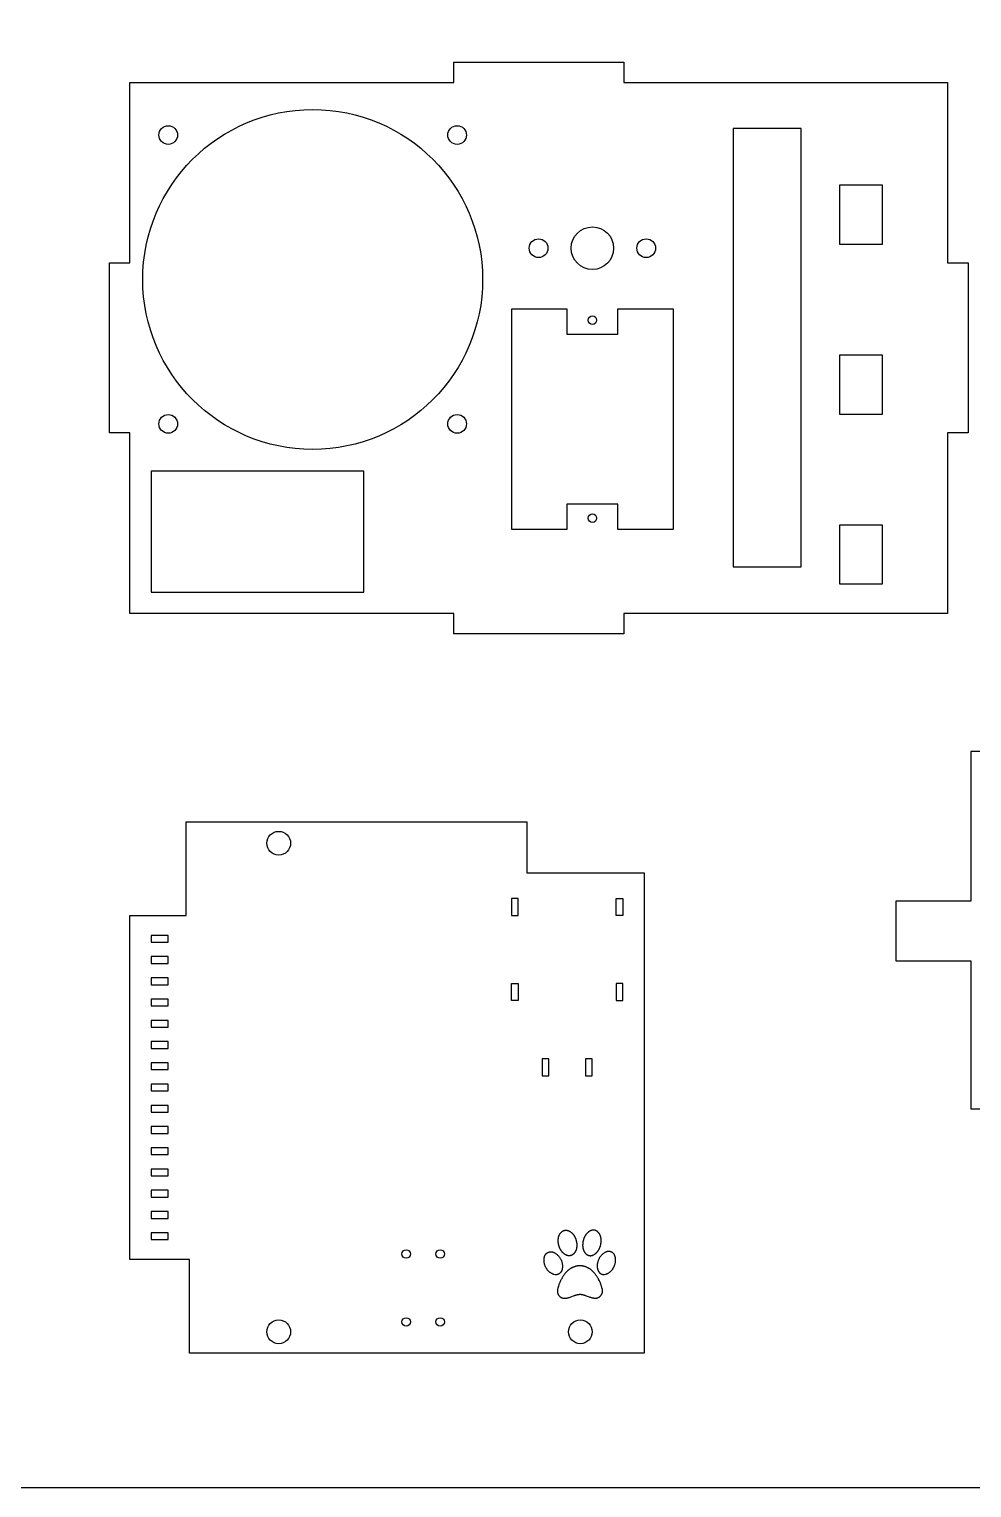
# Model space of a CAD drawing. Header units: inches. Extents: x 17686.2 to 17710.1, y 16300.4 to 16318.2.
# Drawn here: x 17694.03 to 17699.58, y 16300.37 to 16308.96 of the extents above; entities that cross this region are included whole.
import ezdxf

# ---------------------------------------------------------------- set-up
doc = ezdxf.new("R2010")
doc.units = ezdxf.units.IN
doc.header["$MEASUREMENT"] = 0
doc.layers.add('DEFAULT_LAYER', color=1, linetype='Continuous')

msp = doc.modelspace()

# ---------------------------------------------------------------- linework, layer by layer
at = {"color": 3}
msp.add_lwpolyline([(17686.2346, 16315.4846), (17710.1116, 16315.4846), (17710.1116, 16300.3715), (17686.2346, 16300.3715)], close=True, dxfattribs=at)
at = {"color": 1, "linetype": 'ByBlock'}
for points in [[(17694.6227, 16306.5793), (17694.5027, 16306.5793), (17694.5027, 16307.5793), (17694.6227, 16307.5793), (17694.6227, 16308.6418), (17696.5283, 16308.6418), (17696.5283, 16308.7618), (17697.5283, 16308.7618), (17697.5283, 16308.6418), (17699.4339, 16308.6418), (17699.4339, 16307.5793), (17699.5539, 16307.5793), (17699.5539, 16306.5793), (17699.4339, 16306.5793), (17699.4339, 16305.5168), (17697.5283, 16305.5168), (17697.5283, 16305.3968), (17696.5283, 16305.3968), (17696.5283, 16305.5168), (17694.6227, 16305.5168)], [(17699.0493, 16307.6885), (17698.7993, 16307.6885), (17698.7993, 16308.0385), (17699.0493, 16308.0385)], [(17696.8686, 16307.3103), (17697.1936, 16307.3103), (17697.1936, 16307.1603), (17697.4936, 16307.1603), (17697.4936, 16307.3103), (17697.8186, 16307.3103), (17697.8186, 16306.0103), (17697.4936, 16306.0103), (17697.4936, 16306.1603), (17697.1936, 16306.1603), (17697.1936, 16306.0103), (17696.8686, 16306.0103)], [(17699.0493, 16306.6885), (17698.7993, 16306.6885), (17698.7993, 16307.0385), (17699.0493, 16307.0385)], [(17694.7477, 16305.6418), (17695.9977, 16305.6418), (17695.9977, 16306.3543), (17694.7477, 16306.3543)], [(17699.0493, 16305.6885), (17698.7993, 16305.6885), (17698.7993, 16306.0385), (17699.0493, 16306.0385)], [(17699.5698, 16303.8234), (17699.1298, 16303.8234), (17699.1298, 16303.4734), (17699.5698, 16303.4734), (17699.5698, 16302.6009), (17700.0698, 16302.6009), (17700.0698, 16303.4734), (17700.4398, 16303.4734), (17700.4398, 16303.8234), (17700.0698, 16303.8234), (17700.0698, 16304.7043), (17699.5698, 16304.7043)], [(17694.6227, 16301.7147), (17694.6227, 16301.7147), (17694.6227, 16303.7397), (17694.9527, 16303.7397), (17694.9527, 16304.2897), (17696.9577, 16304.2897), (17696.9577, 16303.9897), (17697.6477, 16303.9897), (17697.6477, 16301.1647), (17694.9727, 16301.1647), (17694.9727, 16301.7147)], [(17696.8677, 16303.8397), (17696.8677, 16303.7397), (17696.9077, 16303.7397), (17696.9077, 16303.8397)], [(17697.5227, 16303.8397), (17697.5227, 16303.7397), (17697.4827, 16303.7397), (17697.4827, 16303.8397)], [(17694.7477, 16303.5823), (17694.8477, 16303.5823), (17694.8477, 16303.6223), (17694.7477, 16303.6223)], [(17694.7477, 16303.4573), (17694.8477, 16303.4573), (17694.8477, 16303.4973), (17694.7477, 16303.4973)], [(17694.7477, 16303.3323), (17694.8477, 16303.3323), (17694.8477, 16303.3723), (17694.7477, 16303.3723)], [(17696.8677, 16303.2397), (17696.8677, 16303.3397), (17696.9077, 16303.3397), (17696.9077, 16303.2397)], [(17697.5227, 16303.2397), (17697.5227, 16303.3397), (17697.4827, 16303.3397), (17697.4827, 16303.2397)], [(17694.7477, 16303.2073), (17694.8477, 16303.2073), (17694.8477, 16303.2473), (17694.7477, 16303.2473)], [(17694.7477, 16303.0823), (17694.8477, 16303.0823), (17694.8477, 16303.1223), (17694.7477, 16303.1223)], [(17694.7477, 16302.9573), (17694.8477, 16302.9573), (17694.8477, 16302.9973), (17694.7477, 16302.9973)], [(17697.0477, 16302.8958), (17697.0477, 16302.7958), (17697.0877, 16302.7958), (17697.0877, 16302.8958)], [(17697.3027, 16302.8958), (17697.3027, 16302.7958), (17697.3427, 16302.7958), (17697.3427, 16302.8958)], [(17694.7477, 16302.8323), (17694.8477, 16302.8323), (17694.8477, 16302.8723), (17694.7477, 16302.8723)], [(17694.7477, 16302.7073), (17694.8477, 16302.7073), (17694.8477, 16302.7473), (17694.7477, 16302.7473)], [(17694.7477, 16302.5823), (17694.8477, 16302.5823), (17694.8477, 16302.6223), (17694.7477, 16302.6223)], [(17694.7477, 16302.4573), (17694.8477, 16302.4573), (17694.8477, 16302.4973), (17694.7477, 16302.4973)], [(17694.7477, 16302.3323), (17694.8477, 16302.3323), (17694.8477, 16302.3723), (17694.7477, 16302.3723)], [(17694.7477, 16302.2073), (17694.8477, 16302.2073), (17694.8477, 16302.2473), (17694.7477, 16302.2473)], [(17694.7477, 16302.0823), (17694.8477, 16302.0823), (17694.8477, 16302.1223), (17694.7477, 16302.1223)], [(17694.7477, 16301.9573), (17694.8477, 16301.9573), (17694.8477, 16301.9973), (17694.7477, 16301.9973)], [(17694.7477, 16301.8323), (17694.8477, 16301.8323), (17694.8477, 16301.8723), (17694.7477, 16301.8723)]]:
    msp.add_lwpolyline(points, close=True, dxfattribs=at)
at = {"color": 3, "linetype": 'ByBlock'}
msp.add_lwpolyline([(17698.1714, 16308.3708), (17698.1714, 16305.7908), (17698.5714, 16305.7908), (17698.5714, 16308.3708)], close=True, dxfattribs=at)
at = {"color": 1, "linetype": 'ByBlock'}
for centre, radius in [((17695.6977, 16307.4824), 1), ((17694.8477, 16308.3324), 0.055), ((17696.5477, 16308.3324), 0.055), ((17697.3436, 16307.6663), 0.125), ((17697.0271, 16307.6663), 0.055), ((17697.6601, 16307.6663), 0.055), ((17697.3436, 16307.2428), 0.025), ((17694.8477, 16306.6324), 0.055), ((17696.5477, 16306.6324), 0.055), ((17697.3436, 16306.0778), 0.025), ((17695.4977, 16304.1647), 0.07), ((17696.2477, 16301.7475), 0.025), ((17696.4477, 16301.7475), 0.025), ((17695.4977, 16301.2897), 0.07), ((17696.2477, 16301.3475), 0.025), ((17696.4477, 16301.3475), 0.025), ((17697.2727, 16301.2897), 0.07)]:
    msp.add_circle(centre, radius, dxfattribs=at)
at = {"layer": 'DEFAULT_LAYER', "color": 2}
for points in [[(17697.1803, 16301.8869), (17697.1814, 16301.8871), (17697.1825, 16301.8873), (17697.1837, 16301.8874), (17697.1848, 16301.8875), (17697.1859, 16301.8876), (17697.187, 16301.8876), (17697.1881, 16301.8876), (17697.1892, 16301.8875), (17697.1903, 16301.8874), (17697.1914, 16301.8873), (17697.1925, 16301.8872), (17697.1936, 16301.887), (17697.1947, 16301.8868), (17697.1958, 16301.8865), (17697.1969, 16301.8863), (17697.1979, 16301.886), (17697.199, 16301.8856), (17697.2001, 16301.8853), (17697.2011, 16301.8849), (17697.2022, 16301.8845), (17697.2032, 16301.8841), (17697.2043, 16301.8837), (17697.2053, 16301.8832), (17697.2063, 16301.8828), (17697.2073, 16301.8823), (17697.2083, 16301.8818), (17697.2093, 16301.8813), (17697.2102, 16301.8807), (17697.2116, 16301.8799), (17697.213, 16301.8791), (17697.2144, 16301.8782), (17697.2157, 16301.8773), (17697.217, 16301.8764), (17697.2183, 16301.8754), (17697.2195, 16301.8744), (17697.2208, 16301.8734), (17697.222, 16301.8723), (17697.2232, 16301.8712), (17697.2243, 16301.8701), (17697.2254, 16301.869), (17697.2266, 16301.8678), (17697.2276, 16301.8666), (17697.2287, 16301.8654), (17697.2297, 16301.8642), (17697.2307, 16301.8629), (17697.2317, 16301.8617), (17697.2327, 16301.8604), (17697.2336, 16301.8591), (17697.2345, 16301.8577), (17697.2354, 16301.8564), (17697.2363, 16301.855), (17697.2371, 16301.8537), (17697.2379, 16301.8523), (17697.2387, 16301.8509), (17697.2395, 16301.8495), (17697.2402, 16301.848), (17697.2409, 16301.8466), (17697.2417, 16301.8449), (17697.2425, 16301.8432), (17697.2432, 16301.8415), (17697.2439, 16301.8398), (17697.2446, 16301.8381), (17697.2452, 16301.8363), (17697.2458, 16301.8346), (17697.2464, 16301.8328), (17697.247, 16301.831), (17697.2475, 16301.8292), (17697.248, 16301.8275), (17697.2485, 16301.8257), (17697.2489, 16301.8239), (17697.2493, 16301.822), (17697.2497, 16301.8202), (17697.25, 16301.8184), (17697.2504, 16301.8166), (17697.2506, 16301.8147), (17697.2509, 16301.8129), (17697.2511, 16301.811), (17697.2513, 16301.8092), (17697.2515, 16301.8073), (17697.2516, 16301.8055), (17697.2517, 16301.8036), (17697.2518, 16301.8018), (17697.2518, 16301.7999), (17697.2518, 16301.7981), (17697.2518, 16301.7962), (17697.2518, 16301.7944), (17697.2517, 16301.7931), (17697.2516, 16301.7918), (17697.2515, 16301.7906), (17697.2514, 16301.7893), (17697.2513, 16301.7881), (17697.2511, 16301.7868), (17697.251, 16301.7855), (17697.2508, 16301.7843), (17697.2506, 16301.783), (17697.2503, 16301.7818), (17697.2501, 16301.7806), (17697.2498, 16301.7793), (17697.2496, 16301.7781), (17697.2492, 16301.7769), (17697.2489, 16301.7756), (17697.2486, 16301.7744), (17697.2482, 16301.7732), (17697.2478, 16301.772), (17697.2474, 16301.7708), (17697.247, 16301.7696), (17697.2465, 16301.7685), (17697.2461, 16301.7673), (17697.2456, 16301.7661), (17697.2451, 16301.765), (17697.2445, 16301.7638), (17697.2439, 16301.7627), (17697.2434, 16301.7616), (17697.2428, 16301.7605), (17697.2421, 16301.7594), (17697.2412, 16301.7579), (17697.2403, 16301.7564), (17697.2393, 16301.755), (17697.2382, 16301.7536), (17697.2371, 16301.7522), (17697.236, 16301.7509), (17697.2354, 16301.7503), (17697.2348, 16301.7496), (17697.2342, 16301.749), (17697.2336, 16301.7484), (17697.2329, 16301.7478), (17697.2323, 16301.7472), (17697.2316, 16301.7466), (17697.231, 16301.7461), (17697.2303, 16301.7455), (17697.2296, 16301.745), (17697.2289, 16301.7445), (17697.2282, 16301.744), (17697.2275, 16301.7435), (17697.2267, 16301.743), (17697.226, 16301.7425), (17697.2252, 16301.7421), (17697.2245, 16301.7417), (17697.2237, 16301.7412), (17697.2229, 16301.7408), (17697.222, 16301.7404), (17697.2212, 16301.7401), (17697.2204, 16301.7397), (17697.2195, 16301.7394), (17697.2187, 16301.7391), (17697.2178, 16301.7388), (17697.2169, 16301.7385), (17697.2161, 16301.7382), (17697.2152, 16301.738), (17697.2143, 16301.7378), (17697.2134, 16301.7376), (17697.2125, 16301.7374), (17697.2116, 16301.7373), (17697.2107, 16301.7371), (17697.2098, 16301.737), (17697.2089, 16301.737), (17697.208, 16301.7369), (17697.2071, 16301.7369), (17697.2062, 16301.7369), (17697.2053, 16301.7369), (17697.2044, 16301.7369), (17697.2035, 16301.737), (17697.2026, 16301.7371), (17697.2017, 16301.7372), (17697.2008, 16301.7373), (17697.1999, 16301.7375), (17697.199, 16301.7377), (17697.1972, 16301.7382), (17697.1955, 16301.7388), (17697.1938, 16301.7395), (17697.1921, 16301.7402), (17697.1904, 16301.7409), (17697.1888, 16301.7417), (17697.1871, 16301.7425), (17697.1855, 16301.7434), (17697.1839, 16301.7443), (17697.1824, 16301.7453), (17697.1809, 16301.7463), (17697.1793, 16301.7473), (17697.1779, 16301.7484), (17697.1764, 16301.7495), (17697.1757, 16301.7501), (17697.1746, 16301.7509), (17697.1736, 16301.7518), (17697.1726, 16301.7527), (17697.1715, 16301.7537), (17697.1705, 16301.7546), (17697.1696, 16301.7556), (17697.1686, 16301.7565), (17697.1677, 16301.7575), (17697.1667, 16301.7586), (17697.1658, 16301.7596), (17697.165, 16301.7606), (17697.1641, 16301.7617), (17697.1632, 16301.7628), (17697.1624, 16301.7639), (17697.1616, 16301.765), (17697.1608, 16301.7661), (17697.16, 16301.7672), (17697.1592, 16301.7683), (17697.1585, 16301.7695), (17697.1578, 16301.7707), (17697.157, 16301.7718), (17697.1564, 16301.773), (17697.1557, 16301.7742), (17697.155, 16301.7754), (17697.1544, 16301.7766), (17697.1538, 16301.7779), (17697.1532, 16301.7791), (17697.1526, 16301.7803), (17697.152, 16301.7816), (17697.1513, 16301.7831), (17697.1506, 16301.7847), (17697.15, 16301.7863), (17697.1494, 16301.7879), (17697.1488, 16301.7895), (17697.1483, 16301.7911), (17697.1477, 16301.7927), (17697.1472, 16301.7944), (17697.1468, 16301.796), (17697.1463, 16301.7976), (17697.1459, 16301.7993), (17697.1455, 16301.8009), (17697.1451, 16301.8026), (17697.1448, 16301.8043), (17697.1444, 16301.8059), (17697.1441, 16301.8076), (17697.1439, 16301.8093), (17697.1436, 16301.811), (17697.1434, 16301.8127), (17697.1432, 16301.8144), (17697.1431, 16301.8161), (17697.1429, 16301.8178), (17697.1428, 16301.8195), (17697.1427, 16301.8212), (17697.1427, 16301.8229), (17697.1426, 16301.8246), (17697.1426, 16301.8263), (17697.1426, 16301.828), (17697.1427, 16301.8297), (17697.1428, 16301.832), (17697.1429, 16301.8343), (17697.1431, 16301.8366), (17697.1434, 16301.8388), (17697.1435, 16301.84), (17697.1437, 16301.8411), (17697.1438, 16301.8423), (17697.144, 16301.8434), (17697.1443, 16301.8445), (17697.1445, 16301.8456), (17697.1447, 16301.8468), (17697.145, 16301.8479), (17697.1453, 16301.849), (17697.1456, 16301.8501), (17697.1459, 16301.8512), (17697.1463, 16301.8523), (17697.1466, 16301.8534), (17697.147, 16301.8544), (17697.1474, 16301.8555), (17697.1479, 16301.8566), (17697.1483, 16301.8576), (17697.1488, 16301.8587), (17697.1493, 16301.8597), (17697.1498, 16301.8607), (17697.1504, 16301.8617), (17697.151, 16301.8629), (17697.1517, 16301.8641), (17697.1524, 16301.8652), (17697.1531, 16301.8664), (17697.1539, 16301.8675), (17697.1546, 16301.8686), (17697.1554, 16301.8697), (17697.1563, 16301.8708), (17697.1571, 16301.8718), (17697.158, 16301.8729), (17697.1589, 16301.8739), (17697.1598, 16301.8749), (17697.1608, 16301.8758), (17697.1618, 16301.8768), (17697.1628, 16301.8777), (17697.1638, 16301.8785), (17697.1649, 16301.8794), (17697.1659, 16301.8802), (17697.167, 16301.881), (17697.1682, 16301.8817), (17697.1693, 16301.8824), (17697.1705, 16301.8831), (17697.1716, 16301.8837), (17697.1729, 16301.8843), (17697.1741, 16301.8849), (17697.1753, 16301.8854), (17697.1766, 16301.8858), (17697.1779, 16301.8862), (17697.1792, 16301.8866)], [(17697.3569, 16301.8878), (17697.3558, 16301.888), (17697.3547, 16301.8882), (17697.3536, 16301.8883), (17697.3525, 16301.8884), (17697.3514, 16301.8884), (17697.3503, 16301.8884), (17697.3492, 16301.8884), (17697.3481, 16301.8883), (17697.3469, 16301.8882), (17697.3458, 16301.8881), (17697.3447, 16301.8879), (17697.3437, 16301.8878), (17697.3426, 16301.8875), (17697.3415, 16301.8873), (17697.3404, 16301.887), (17697.3393, 16301.8867), (17697.3383, 16301.8863), (17697.3372, 16301.886), (17697.3361, 16301.8856), (17697.3351, 16301.8852), (17697.3341, 16301.8848), (17697.333, 16301.8843), (17697.332, 16301.8839), (17697.331, 16301.8834), (17697.33, 16301.8829), (17697.329, 16301.8824), (17697.328, 16301.8819), (17697.3271, 16301.8813), (17697.3257, 16301.8805), (17697.3243, 16301.8797), (17697.323, 16301.8788), (17697.3216, 16301.8779), (17697.3204, 16301.8769), (17697.3191, 16301.8759), (17697.3178, 16301.8749), (17697.3166, 16301.8739), (17697.3154, 16301.8728), (17697.3143, 16301.8717), (17697.3131, 16301.8706), (17697.312, 16301.8694), (17697.3109, 16301.8683), (17697.3098, 16301.8671), (17697.3088, 16301.8658), (17697.3078, 16301.8646), (17697.3068, 16301.8633), (17697.3058, 16301.8621), (17697.3048, 16301.8607), (17697.3039, 16301.8594), (17697.303, 16301.8581), (17697.3021, 16301.8567), (17697.3013, 16301.8554), (17697.3005, 16301.854), (17697.2997, 16301.8526), (17697.2989, 16301.8512), (17697.2982, 16301.8498), (17697.2974, 16301.8483), (17697.2967, 16301.8469), (17697.296, 16301.8452), (17697.2952, 16301.8435), (17697.2945, 16301.8418), (17697.2938, 16301.84), (17697.2932, 16301.8383), (17697.2926, 16301.8366), (17697.292, 16301.8348), (17697.2914, 16301.833), (17697.2908, 16301.8313), (17697.2903, 16301.8295), (17697.2899, 16301.8277), (17697.2894, 16301.8259), (17697.289, 16301.8241), (17697.2886, 16301.8222), (17697.2882, 16301.8204), (17697.2879, 16301.8186), (17697.2876, 16301.8168), (17697.2873, 16301.8149), (17697.2871, 16301.8131), (17697.2869, 16301.8112), (17697.2867, 16301.8094), (17697.2866, 16301.8075), (17697.2865, 16301.8057), (17697.2864, 16301.8038), (17697.2863, 16301.802), (17697.2863, 16301.8001), (17697.2863, 16301.7982), (17697.2863, 16301.7964), (17697.2864, 16301.7945), (17697.2865, 16301.7933), (17697.2866, 16301.792), (17697.2867, 16301.7908), (17697.2868, 16301.7895), (17697.287, 16301.7882), (17697.2871, 16301.787), (17697.2873, 16301.7857), (17697.2875, 16301.7845), (17697.2877, 16301.7832), (17697.288, 16301.782), (17697.2882, 16301.7808), (17697.2885, 16301.7795), (17697.2888, 16301.7783), (17697.2891, 16301.7771), (17697.2895, 16301.7759), (17697.2898, 16301.7746), (17697.2902, 16301.7734), (17697.2906, 16301.7722), (17697.291, 16301.771), (17697.2915, 16301.7699), (17697.2919, 16301.7687), (17697.2924, 16301.7675), (17697.2929, 16301.7664), (17697.2934, 16301.7652), (17697.294, 16301.7641), (17697.2946, 16301.763), (17697.2952, 16301.7618), (17697.2958, 16301.7607), (17697.2964, 16301.7596), (17697.2974, 16301.7582), (17697.2983, 16301.7567), (17697.2993, 16301.7553), (17697.3004, 16301.7539), (17697.3015, 16301.7526), (17697.3027, 16301.7512), (17697.3032, 16301.7506), (17697.3039, 16301.75), (17697.3045, 16301.7494), (17697.3051, 16301.7488), (17697.3057, 16301.7482), (17697.3064, 16301.7476), (17697.307, 16301.747), (17697.3077, 16301.7465), (17697.3084, 16301.7459), (17697.3091, 16301.7454), (17697.3098, 16301.7449), (17697.3105, 16301.7444), (17697.3112, 16301.7439), (17697.312, 16301.7434), (17697.3127, 16301.743), (17697.3135, 16301.7425), (17697.3143, 16301.7421), (17697.3151, 16301.7417), (17697.3159, 16301.7413), (17697.3167, 16301.7409), (17697.3175, 16301.7406), (17697.3184, 16301.7402), (17697.3192, 16301.7399), (17697.3201, 16301.7396), (17697.3209, 16301.7393), (17697.3218, 16301.739), (17697.3227, 16301.7388), (17697.3236, 16301.7386), (17697.3245, 16301.7383), (17697.3254, 16301.7382), (17697.3263, 16301.738), (17697.3272, 16301.7379), (17697.3281, 16301.7377), (17697.329, 16301.7377), (17697.3299, 16301.7376), (17697.3308, 16301.7375), (17697.3317, 16301.7375), (17697.3326, 16301.7375), (17697.3335, 16301.7375), (17697.3344, 16301.7376), (17697.3353, 16301.7376), (17697.3362, 16301.7377), (17697.3371, 16301.7379), (17697.338, 16301.738), (17697.3389, 16301.7382), (17697.3398, 16301.7384), (17697.3415, 16301.739), (17697.3433, 16301.7396), (17697.345, 16301.7403), (17697.3466, 16301.741), (17697.3483, 16301.7417), (17697.35, 16301.7425), (17697.3516, 16301.7434), (17697.3532, 16301.7443), (17697.3548, 16301.7452), (17697.3563, 16301.7462), (17697.3578, 16301.7472), (17697.3593, 16301.7482), (17697.3608, 16301.7493), (17697.3622, 16301.7504), (17697.3629, 16301.751), (17697.364, 16301.7519), (17697.365, 16301.7528), (17697.3661, 16301.7537), (17697.3671, 16301.7547), (17697.3681, 16301.7556), (17697.369, 16301.7566), (17697.37, 16301.7576), (17697.3709, 16301.7586), (17697.3718, 16301.7596), (17697.3727, 16301.7606), (17697.3736, 16301.7617), (17697.3744, 16301.7628), (17697.3753, 16301.7639), (17697.3761, 16301.765), (17697.3769, 16301.7661), (17697.3777, 16301.7672), (17697.3785, 16301.7683), (17697.3792, 16301.7695), (17697.38, 16301.7706), (17697.3807, 16301.7718), (17697.3814, 16301.773), (17697.3821, 16301.7742), (17697.3827, 16301.7754), (17697.3834, 16301.7766), (17697.384, 16301.7778), (17697.3846, 16301.779), (17697.3852, 16301.7803), (17697.3858, 16301.7815), (17697.3863, 16301.7828), (17697.387, 16301.7843), (17697.3876, 16301.7859), (17697.3883, 16301.7875), (17697.3889, 16301.7891), (17697.3894, 16301.7907), (17697.39, 16301.7923), (17697.3905, 16301.794), (17697.391, 16301.7956), (17697.3914, 16301.7972), (17697.3918, 16301.7989), (17697.3923, 16301.8005), (17697.3926, 16301.8022), (17697.393, 16301.8039), (17697.3933, 16301.8055), (17697.3936, 16301.8072), (17697.3939, 16301.8089), (17697.3942, 16301.8106), (17697.3944, 16301.8123), (17697.3946, 16301.814), (17697.3948, 16301.8157), (17697.3949, 16301.8174), (17697.395, 16301.8191), (17697.3951, 16301.8208), (17697.3952, 16301.8225), (17697.3952, 16301.8242), (17697.3953, 16301.8259), (17697.3953, 16301.8276), (17697.3952, 16301.8293), (17697.3952, 16301.831), (17697.395, 16301.8333), (17697.3949, 16301.8356), (17697.3947, 16301.8378), (17697.3944, 16301.8401), (17697.3942, 16301.8413), (17697.394, 16301.8424), (17697.3939, 16301.8435), (17697.3936, 16301.8447), (17697.3934, 16301.8458), (17697.3932, 16301.8469), (17697.3929, 16301.848), (17697.3926, 16301.8491), (17697.3923, 16301.8503), (17697.392, 16301.8514), (17697.3917, 16301.8524), (17697.3913, 16301.8535), (17697.391, 16301.8546), (17697.3906, 16301.8557), (17697.3901, 16301.8568), (17697.3897, 16301.8578), (17697.3892, 16301.8589), (17697.3888, 16301.8599), (17697.3882, 16301.8609), (17697.3877, 16301.8619), (17697.3871, 16301.863), (17697.3865, 16301.8641), (17697.3858, 16301.8653), (17697.3851, 16301.8664), (17697.3843, 16301.8675), (17697.3836, 16301.8687), (17697.3828, 16301.8698), (17697.382, 16301.8708), (17697.3811, 16301.8719), (17697.3803, 16301.873), (17697.3794, 16301.874), (17697.3785, 16301.875), (17697.3775, 16301.876), (17697.3766, 16301.8769), (17697.3756, 16301.8778), (17697.3746, 16301.8787), (17697.3735, 16301.8796), (17697.3725, 16301.8804), (17697.3714, 16301.8813), (17697.3703, 16301.882), (17697.3691, 16301.8828), (17697.368, 16301.8835), (17697.3668, 16301.8841), (17697.3656, 16301.8847), (17697.3644, 16301.8853), (17697.3632, 16301.8858), (17697.3619, 16301.8863), (17697.3606, 16301.8868), (17697.3593, 16301.8872), (17697.358, 16301.8875)], [(17697.065, 16301.7401), (17697.0656, 16301.7414), (17697.0663, 16301.7425), (17697.0671, 16301.7437), (17697.0678, 16301.7448), (17697.0687, 16301.7459), (17697.0696, 16301.747), (17697.0705, 16301.748), (17697.0714, 16301.749), (17697.0724, 16301.75), (17697.0734, 16301.7509), (17697.0745, 16301.7518), (17697.0756, 16301.7526), (17697.0767, 16301.7534), (17697.0779, 16301.7542), (17697.079, 16301.7549), (17697.0802, 16301.7556), (17697.0815, 16301.7563), (17697.0827, 16301.7569), (17697.084, 16301.7574), (17697.0852, 16301.758), (17697.0865, 16301.7584), (17697.0879, 16301.7589), (17697.0892, 16301.7592), (17697.0905, 16301.7596), (17697.0919, 16301.7599), (17697.0932, 16301.7601), (17697.0946, 16301.7603), (17697.096, 16301.7604), (17697.0968, 16301.7605), (17697.0975, 16301.7606), (17697.0983, 16301.7606), (17697.0991, 16301.7606), (17697.0999, 16301.7606), (17697.1007, 16301.7606), (17697.1014, 16301.7606), (17697.1022, 16301.7606), (17697.103, 16301.7605), (17697.1038, 16301.7604), (17697.1045, 16301.7603), (17697.1053, 16301.7602), (17697.1061, 16301.7601), (17697.1069, 16301.76), (17697.1076, 16301.7598), (17697.1084, 16301.7597), (17697.1091, 16301.7595), (17697.1099, 16301.7593), (17697.1107, 16301.7591), (17697.1114, 16301.7588), (17697.1121, 16301.7586), (17697.1129, 16301.7583), (17697.1136, 16301.7581), (17697.1143, 16301.7578), (17697.1151, 16301.7575), (17697.1158, 16301.7571), (17697.1165, 16301.7568), (17697.1172, 16301.7565), (17697.1179, 16301.7561), (17697.1211, 16301.7544), (17697.1243, 16301.7526), (17697.1274, 16301.7507), (17697.1303, 16301.7486), (17697.1332, 16301.7464), (17697.136, 16301.7441), (17697.1387, 16301.7416), (17697.1413, 16301.7391), (17697.1438, 16301.7365), (17697.1461, 16301.7337), (17697.1484, 16301.7309), (17697.1506, 16301.7279), (17697.1526, 16301.7249), (17697.1545, 16301.7218), (17697.1563, 16301.7187), (17697.158, 16301.7154), (17697.1596, 16301.7121), (17697.161, 16301.7088), (17697.1623, 16301.7054), (17697.1634, 16301.7019), (17697.1645, 16301.6985), (17697.1653, 16301.6949), (17697.1661, 16301.6914), (17697.1667, 16301.6878), (17697.1671, 16301.6842), (17697.1674, 16301.6806), (17697.1676, 16301.6769), (17697.1676, 16301.6733), (17697.1674, 16301.6697), (17697.1673, 16301.6676), (17697.167, 16301.6654), (17697.1667, 16301.6633), (17697.1666, 16301.6623), (17697.1664, 16301.6612), (17697.1662, 16301.6602), (17697.166, 16301.6591), (17697.1657, 16301.6581), (17697.1655, 16301.657), (17697.1652, 16301.656), (17697.1649, 16301.655), (17697.1646, 16301.6539), (17697.1643, 16301.6529), (17697.1639, 16301.6519), (17697.1636, 16301.6509), (17697.1632, 16301.6499), (17697.1628, 16301.649), (17697.1623, 16301.648), (17697.1619, 16301.647), (17697.1614, 16301.6461), (17697.1609, 16301.6451), (17697.1603, 16301.6442), (17697.1598, 16301.6433), (17697.1592, 16301.6424), (17697.1585, 16301.6416), (17697.1579, 16301.6407), (17697.1572, 16301.6398), (17697.1565, 16301.6389), (17697.1558, 16301.6381), (17697.155, 16301.6373), (17697.1543, 16301.6365), (17697.1535, 16301.6357), (17697.1526, 16301.6349), (17697.1518, 16301.6341), (17697.1509, 16301.6334), (17697.1501, 16301.6327), (17697.1492, 16301.632), (17697.1483, 16301.6314), (17697.1473, 16301.6308), (17697.1464, 16301.6302), (17697.1454, 16301.6296), (17697.1444, 16301.6291), (17697.1434, 16301.6286), (17697.1424, 16301.6281), (17697.1414, 16301.6277), (17697.1403, 16301.6273), (17697.1393, 16301.6269), (17697.1382, 16301.6265), (17697.1371, 16301.6262), (17697.1361, 16301.626), (17697.135, 16301.6258), (17697.1339, 16301.6256), (17697.1327, 16301.6254), (17697.1316, 16301.6253), (17697.1305, 16301.6253), (17697.1295, 16301.6252), (17697.1281, 16301.6253), (17697.1267, 16301.6254), (17697.1248, 16301.6256), (17697.1169, 16301.6275), (17697.116, 16301.6278), (17697.1143, 16301.6284), (17697.1126, 16301.629), (17697.1109, 16301.6296), (17697.1093, 16301.6303), (17697.1076, 16301.6311), (17697.106, 16301.6319), (17697.1044, 16301.6327), (17697.1028, 16301.6336), (17697.1005, 16301.6349), (17697.0982, 16301.6364), (17697.0959, 16301.6379), (17697.0937, 16301.6395), (17697.0916, 16301.6413), (17697.0895, 16301.643), (17697.0875, 16301.6449), (17697.0855, 16301.6468), (17697.0837, 16301.6488), (17697.0818, 16301.6508), (17697.0801, 16301.6529), (17697.0784, 16301.655), (17697.0767, 16301.6572), (17697.0752, 16301.6594), (17697.0737, 16301.6617), (17697.0722, 16301.664), (17697.0709, 16301.6664), (17697.0696, 16301.6688), (17697.0684, 16301.6712), (17697.0672, 16301.6737), (17697.0661, 16301.6762), (17697.0651, 16301.6788), (17697.0642, 16301.6814), (17697.0633, 16301.684), (17697.0625, 16301.6866), (17697.0618, 16301.6892), (17697.0612, 16301.6919), (17697.0606, 16301.6946), (17697.0602, 16301.6972), (17697.0598, 16301.6999), (17697.0594, 16301.7027), (17697.0592, 16301.7054), (17697.059, 16301.7081), (17697.059, 16301.7097), (17697.059, 16301.7118), (17697.0592, 16301.7148), (17697.0594, 16301.7179), (17697.0596, 16301.72), (17697.0598, 16301.722), (17697.0601, 16301.7241), (17697.0605, 16301.7261), (17697.0609, 16301.7281), (17697.0611, 16301.7291), (17697.0614, 16301.7301), (17697.0616, 16301.7311), (17697.0619, 16301.7321), (17697.0622, 16301.7331), (17697.0625, 16301.7341), (17697.0628, 16301.735), (17697.0632, 16301.736), (17697.0636, 16301.737), (17697.0639, 16301.7379), (17697.0643, 16301.7389)], [(17697.4738, 16301.7422), (17697.4731, 16301.7434), (17697.4724, 16301.7446), (17697.4717, 16301.7458), (17697.4708, 16301.7469), (17697.47, 16301.748), (17697.4691, 16301.749), (17697.4682, 16301.7501), (17697.4672, 16301.751), (17697.4662, 16301.752), (17697.4652, 16301.7529), (17697.4641, 16301.7538), (17697.463, 16301.7546), (17697.4619, 16301.7554), (17697.4607, 16301.7562), (17697.4596, 16301.7569), (17697.4584, 16301.7576), (17697.4571, 16301.7582), (17697.4559, 16301.7588), (17697.4546, 16301.7593), (17697.4533, 16301.7598), (17697.452, 16301.7603), (17697.4507, 16301.7607), (17697.4494, 16301.7611), (17697.448, 16301.7614), (17697.4467, 16301.7617), (17697.4453, 16301.7619), (17697.4439, 16301.7621), (17697.4426, 16301.7622), (17697.4418, 16301.7623), (17697.441, 16301.7623), (17697.4402, 16301.7623), (17697.4394, 16301.7624), (17697.4387, 16301.7624), (17697.4379, 16301.7623), (17697.4371, 16301.7623), (17697.4363, 16301.7623), (17697.4355, 16301.7622), (17697.4348, 16301.7621), (17697.434, 16301.762), (17697.4332, 16301.7619), (17697.4324, 16301.7618), (17697.4317, 16301.7616), (17697.4309, 16301.7615), (17697.4302, 16301.7613), (17697.4294, 16301.7611), (17697.4286, 16301.7609), (17697.4279, 16301.7607), (17697.4272, 16301.7604), (17697.4264, 16301.7602), (17697.4257, 16301.7599), (17697.4249, 16301.7596), (17697.4242, 16301.7593), (17697.4235, 16301.759), (17697.4228, 16301.7587), (17697.4221, 16301.7584), (17697.4214, 16301.758), (17697.4207, 16301.7577), (17697.4175, 16301.756), (17697.4143, 16301.7541), (17697.4113, 16301.7521), (17697.4083, 16301.75), (17697.4055, 16301.7478), (17697.4027, 16301.7454), (17697.4, 16301.743), (17697.3975, 16301.7404), (17697.395, 16301.7377), (17697.3927, 16301.735), (17697.3904, 16301.7321), (17697.3883, 16301.7292), (17697.3863, 16301.7261), (17697.3844, 16301.723), (17697.3826, 16301.7198), (17697.381, 16301.7166), (17697.3795, 16301.7133), (17697.3781, 16301.7099), (17697.3768, 16301.7065), (17697.3757, 16301.703), (17697.3747, 16301.6995), (17697.3739, 16301.696), (17697.3732, 16301.6924), (17697.3726, 16301.6888), (17697.3722, 16301.6852), (17697.3719, 16301.6816), (17697.3718, 16301.678), (17697.3718, 16301.6744), (17697.372, 16301.6707), (17697.3722, 16301.6686), (17697.3725, 16301.6665), (17697.3728, 16301.6644), (17697.373, 16301.6633), (17697.3732, 16301.6623), (17697.3734, 16301.6612), (17697.3736, 16301.6602), (17697.3738, 16301.6591), (17697.3741, 16301.6581), (17697.3744, 16301.6571), (17697.3747, 16301.656), (17697.375, 16301.655), (17697.3753, 16301.654), (17697.3757, 16301.653), (17697.3761, 16301.652), (17697.3765, 16301.651), (17697.3769, 16301.65), (17697.3774, 16301.6491), (17697.3778, 16301.6481), (17697.3783, 16301.6472), (17697.3789, 16301.6463), (17697.3794, 16301.6454), (17697.38, 16301.6445), (17697.3806, 16301.6436), (17697.3812, 16301.6427), (17697.3819, 16301.6418), (17697.3826, 16301.641), (17697.3833, 16301.6401), (17697.384, 16301.6393), (17697.3848, 16301.6384), (17697.3855, 16301.6376), (17697.3863, 16301.6369), (17697.3872, 16301.6361), (17697.388, 16301.6354), (17697.3889, 16301.6346), (17697.3898, 16301.6339), (17697.3907, 16301.6333), (17697.3916, 16301.6326), (17697.3925, 16301.632), (17697.3935, 16301.6314), (17697.3945, 16301.6309), (17697.3955, 16301.6304), (17697.3965, 16301.6299), (17697.3975, 16301.6294), (17697.3985, 16301.629), (17697.3996, 16301.6286), (17697.4006, 16301.6282), (17697.4017, 16301.6279), (17697.4028, 16301.6276), (17697.4039, 16301.6274), (17697.4049, 16301.6271), (17697.4061, 16301.627), (17697.4072, 16301.6268), (17697.4083, 16301.6268), (17697.4094, 16301.6267), (17697.4104, 16301.6267), (17697.4118, 16301.6267), (17697.4132, 16301.6268), (17697.4151, 16301.6271), (17697.423, 16301.6291), (17697.4239, 16301.6293), (17697.4256, 16301.6299), (17697.4273, 16301.6306), (17697.4289, 16301.6313), (17697.4306, 16301.632), (17697.4322, 16301.6328), (17697.4339, 16301.6336), (17697.4355, 16301.6344), (17697.437, 16301.6353), (17697.4394, 16301.6367), (17697.4416, 16301.6382), (17697.4439, 16301.6397), (17697.446, 16301.6413), (17697.4481, 16301.6431), (17697.4502, 16301.6449), (17697.4522, 16301.6467), (17697.4541, 16301.6487), (17697.456, 16301.6507), (17697.4578, 16301.6527), (17697.4596, 16301.6548), (17697.4613, 16301.657), (17697.4629, 16301.6592), (17697.4644, 16301.6614), (17697.4659, 16301.6637), (17697.4673, 16301.666), (17697.4686, 16301.6684), (17697.4699, 16301.6709), (17697.4711, 16301.6733), (17697.4722, 16301.6758), (17697.4733, 16301.6783), (17697.4742, 16301.6809), (17697.4752, 16301.6835), (17697.476, 16301.6861), (17697.4767, 16301.6887), (17697.4774, 16301.6913), (17697.478, 16301.694), (17697.4786, 16301.6967), (17697.479, 16301.6994), (17697.4794, 16301.7021), (17697.4797, 16301.7048), (17697.4799, 16301.7075), (17697.4801, 16301.7103), (17697.48, 16301.7119), (17697.48, 16301.7139), (17697.4798, 16301.717), (17697.4796, 16301.7201), (17697.4794, 16301.7221), (17697.4791, 16301.7242), (17697.4788, 16301.7262), (17697.4784, 16301.7282), (17697.478, 16301.7303), (17697.4777, 16301.7313), (17697.4775, 16301.7322), (17697.4772, 16301.7332), (17697.4769, 16301.7342), (17697.4766, 16301.7352), (17697.4763, 16301.7362), (17697.476, 16301.7372), (17697.4756, 16301.7381), (17697.4752, 16301.7391), (17697.4748, 16301.74), (17697.4744, 16301.741)], [(17697.2679, 16301.6782), (17697.2662, 16301.6781), (17697.2644, 16301.678), (17697.2627, 16301.6778), (17697.2609, 16301.6777), (17697.2592, 16301.6775), (17697.2574, 16301.6772), (17697.2557, 16301.6769), (17697.254, 16301.6766), (17697.2523, 16301.6763), (17697.2496, 16301.6757), (17697.2469, 16301.6751), (17697.2443, 16301.6744), (17697.2417, 16301.6736), (17697.239, 16301.6727), (17697.2364, 16301.6718), (17697.2339, 16301.6709), (17697.2313, 16301.6699), (17697.2288, 16301.6688), (17697.2263, 16301.6677), (17697.2238, 16301.6665), (17697.2214, 16301.6652), (17697.219, 16301.6639), (17697.2166, 16301.6626), (17697.2142, 16301.6612), (17697.2119, 16301.6597), (17697.2096, 16301.6582), (17697.2074, 16301.6566), (17697.2052, 16301.655), (17697.203, 16301.6533), (17697.2009, 16301.6516), (17697.1988, 16301.6499), (17697.1967, 16301.648), (17697.1947, 16301.6462), (17697.1928, 16301.6443), (17697.1908, 16301.6423), (17697.189, 16301.6403), (17697.1871, 16301.6382), (17697.1854, 16301.6362), (17697.1834, 16301.6335), (17697.1814, 16301.6308), (17697.1794, 16301.6282), (17697.1775, 16301.6255), (17697.1756, 16301.6227), (17697.1737, 16301.62), (17697.1718, 16301.6172), (17697.17, 16301.6144), (17697.1682, 16301.6116), (17697.1665, 16301.6087), (17697.1648, 16301.6059), (17697.1631, 16301.603), (17697.1615, 16301.6001), (17697.1599, 16301.5972), (17697.1584, 16301.5942), (17697.1568, 16301.5912), (17697.1554, 16301.5883), (17697.154, 16301.5852), (17697.1526, 16301.5822), (17697.1513, 16301.5792), (17697.15, 16301.5761), (17697.1488, 16301.573), (17697.1476, 16301.5699), (17697.1465, 16301.5668), (17697.1454, 16301.5636), (17697.1444, 16301.5604), (17697.1434, 16301.5572), (17697.1425, 16301.554), (17697.1417, 16301.5508), (17697.141, 16301.5478), (17697.1385, 16301.5379), (17697.1381, 16301.5356), (17697.1379, 16301.5341), (17697.1378, 16301.5333), (17697.1377, 16301.5325), (17697.1376, 16301.5318), (17697.1376, 16301.531), (17697.1375, 16301.5302), (17697.1375, 16301.5294), (17697.1375, 16301.5286), (17697.1376, 16301.5273), (17697.1377, 16301.526), (17697.1378, 16301.5247), (17697.138, 16301.5234), (17697.1382, 16301.5221), (17697.1384, 16301.5208), (17697.1387, 16301.5195), (17697.139, 16301.5183), (17697.1394, 16301.517), (17697.1398, 16301.5158), (17697.1403, 16301.5145), (17697.1407, 16301.5133), (17697.1413, 16301.5121), (17697.1418, 16301.5109), (17697.1424, 16301.5097), (17697.143, 16301.5086), (17697.1437, 16301.5074), (17697.1443, 16301.5063), (17697.1451, 16301.5052), (17697.1458, 16301.5042), (17697.1466, 16301.5031), (17697.1474, 16301.5021), (17697.1483, 16301.5011), (17697.1491, 16301.5001), (17697.15, 16301.4991), (17697.151, 16301.4982), (17697.1519, 16301.4973), (17697.1529, 16301.4965), (17697.1539, 16301.4956), (17697.1547, 16301.495), (17697.1554, 16301.4945), (17697.1562, 16301.4939), (17697.157, 16301.4934), (17697.1578, 16301.4929), (17697.1586, 16301.4924), (17697.1594, 16301.4919), (17697.1603, 16301.4914), (17697.1611, 16301.491), (17697.162, 16301.4906), (17697.1628, 16301.4902), (17697.1637, 16301.4899), (17697.1646, 16301.4895), (17697.1655, 16301.4892), (17697.1664, 16301.4889), (17697.1673, 16301.4886), (17697.1682, 16301.4883), (17697.1692, 16301.4881), (17697.1701, 16301.4879), (17697.171, 16301.4877), (17697.1719, 16301.4875), (17697.1729, 16301.4874), (17697.1738, 16301.4873), (17697.1748, 16301.4872), (17697.1757, 16301.4871), (17697.1767, 16301.487), (17697.1776, 16301.487), (17697.1786, 16301.487), (17697.1795, 16301.487), (17697.1809, 16301.487), (17697.1822, 16301.4871), (17697.1835, 16301.4871), (17697.1849, 16301.4872), (17697.1862, 16301.4873), (17697.1875, 16301.4874), (17697.1888, 16301.4876), (17697.1901, 16301.4878), (17697.1914, 16301.488), (17697.1927, 16301.4882), (17697.194, 16301.4884), (17697.1953, 16301.4887), (17697.1966, 16301.489), (17697.1979, 16301.4893), (17697.1992, 16301.4896), (17697.2018, 16301.4902), (17697.2043, 16301.4909), (17697.2082, 16301.4921), (17697.2132, 16301.4938), (17697.2169, 16301.4951), (17697.2334, 16301.5012), (17697.2389, 16301.5032), (17697.2408, 16301.5039), (17697.2426, 16301.5045), (17697.2445, 16301.5051), (17697.2464, 16301.5057), (17697.2482, 16301.5063), (17697.2501, 16301.5068), (17697.252, 16301.5074), (17697.2539, 16301.5078), (17697.2558, 16301.5083), (17697.2577, 16301.5087), (17697.2596, 16301.5091), (17697.2615, 16301.5095), (17697.2634, 16301.5098), (17697.2653, 16301.5101), (17697.2673, 16301.5104), (17697.2692, 16301.5106), (17697.2705, 16301.5107), (17697.2719, 16301.5106), (17697.2738, 16301.5104), (17697.2758, 16301.5102), (17697.2777, 16301.5099), (17697.2796, 16301.5096), (17697.2816, 16301.5093), (17697.2835, 16301.5089), (17697.2854, 16301.5085), (17697.2873, 16301.508), (17697.2892, 16301.5075), (17697.291, 16301.507), (17697.2929, 16301.5065), (17697.2948, 16301.506), (17697.2967, 16301.5054), (17697.2985, 16301.5048), (17697.3004, 16301.5042), (17697.3022, 16301.5036), (17697.3078, 16301.5016), (17697.3243, 16301.4956), (17697.3281, 16301.4944), (17697.3331, 16301.4927), (17697.337, 16301.4916), (17697.3395, 16301.4909), (17697.3421, 16301.4903), (17697.3434, 16301.49), (17697.3447, 16301.4897), (17697.346, 16301.4895), (17697.3473, 16301.4892), (17697.3486, 16301.489), (17697.3499, 16301.4888), (17697.3512, 16301.4886), (17697.3525, 16301.4884), (17697.3538, 16301.4883), (17697.3552, 16301.4882), (17697.3565, 16301.4881), (17697.3578, 16301.488), (17697.3591, 16301.488), (17697.3605, 16301.4879), (17697.3618, 16301.488), (17697.3628, 16301.4879), (17697.3637, 16301.488), (17697.3647, 16301.488), (17697.3656, 16301.4881), (17697.3666, 16301.4882), (17697.3675, 16301.4883), (17697.3684, 16301.4884), (17697.3694, 16301.4885), (17697.3703, 16301.4887), (17697.3712, 16301.4889), (17697.3722, 16301.4891), (17697.3731, 16301.4894), (17697.374, 16301.4897), (17697.3749, 16301.4899), (17697.3758, 16301.4903), (17697.3767, 16301.4906), (17697.3776, 16301.4909), (17697.3785, 16301.4913), (17697.3793, 16301.4917), (17697.3802, 16301.4921), (17697.381, 16301.4926), (17697.3819, 16301.493), (17697.3827, 16301.4935), (17697.3835, 16301.494), (17697.3843, 16301.4945), (17697.3851, 16301.4951), (17697.3858, 16301.4956), (17697.3866, 16301.4962), (17697.3873, 16301.4968), (17697.3883, 16301.4977), (17697.3893, 16301.4985), (17697.3903, 16301.4994), (17697.3912, 16301.5004), (17697.3921, 16301.5013), (17697.3929, 16301.5023), (17697.3938, 16301.5033), (17697.3946, 16301.5044), (17697.3953, 16301.5054), (17697.3961, 16301.5065), (17697.3968, 16301.5076), (17697.3975, 16301.5087), (17697.3981, 16301.5099), (17697.3987, 16301.5111), (17697.3993, 16301.5122), (17697.3998, 16301.5134), (17697.4003, 16301.5146), (17697.4008, 16301.5159), (17697.4012, 16301.5171), (17697.4016, 16301.5184), (17697.402, 16301.5196), (17697.4023, 16301.5209), (17697.4026, 16301.5222), (17697.4028, 16301.5235), (17697.403, 16301.5248), (17697.4032, 16301.5261), (17697.4033, 16301.5274), (17697.4033, 16301.5287), (17697.4034, 16301.53), (17697.4034, 16301.5308), (17697.4034, 16301.5316), (17697.4033, 16301.5323), (17697.4033, 16301.5331), (17697.4032, 16301.5339), (17697.4031, 16301.5347), (17697.403, 16301.5354), (17697.4027, 16301.537), (17697.4023, 16301.5393), (17697.3997, 16301.5491), (17697.399, 16301.5521), (17697.3981, 16301.5553), (17697.3972, 16301.5585), (17697.3962, 16301.5617), (17697.3952, 16301.5649), (17697.3941, 16301.568), (17697.3929, 16301.5711), (17697.3917, 16301.5742), (17697.3904, 16301.5773), (17697.3891, 16301.5804), (17697.3878, 16301.5834), (17697.3864, 16301.5864), (17697.3849, 16301.5894), (17697.3819, 16301.5954), (17697.3803, 16301.5983), (17697.3787, 16301.6012), (17697.377, 16301.6041), (17697.3753, 16301.6069), (17697.3736, 16301.6098), (17697.3718, 16301.6126), (17697.37, 16301.6154), (17697.3682, 16301.6182), (17697.3663, 16301.621), (17697.3644, 16301.6237), (17697.3625, 16301.6264), (17697.3605, 16301.6291), (17697.3585, 16301.6318), (17697.3565, 16301.6344), (17697.3544, 16301.637), (17697.3526, 16301.6391), (17697.3508, 16301.6411), (17697.3489, 16301.6431), (17697.347, 16301.6451), (17697.345, 16301.6469), (17697.343, 16301.6488), (17697.3409, 16301.6506), (17697.3388, 16301.6523), (17697.3366, 16301.654), (17697.3344, 16301.6557), (17697.3322, 16301.6573), (17697.3299, 16301.6588), (17697.3276, 16301.6603), (17697.3253, 16301.6617), (17697.3229, 16301.6631), (17697.3205, 16301.6645), (17697.3181, 16301.6657), (17697.3157, 16301.6669), (17697.3132, 16301.6681), (17697.3107, 16301.6692), (17697.3081, 16301.6703), (17697.3056, 16301.6713), (17697.303, 16301.6722), (17697.3004, 16301.6731), (17697.2978, 16301.6739), (17697.2951, 16301.6746), (17697.2925, 16301.6753), (17697.2898, 16301.6759), (17697.2871, 16301.6765), (17697.2854, 16301.6768), (17697.2837, 16301.6771), (17697.2819, 16301.6773), (17697.2802, 16301.6776), (17697.2785, 16301.6777), (17697.2767, 16301.6779), (17697.275, 16301.678), (17697.2732, 16301.6781), (17697.2714, 16301.6782), (17697.2697, 16301.6782)]]:
    msp.add_lwpolyline(points, close=True, dxfattribs=at)

doc.saveas('drawing.dxf')
